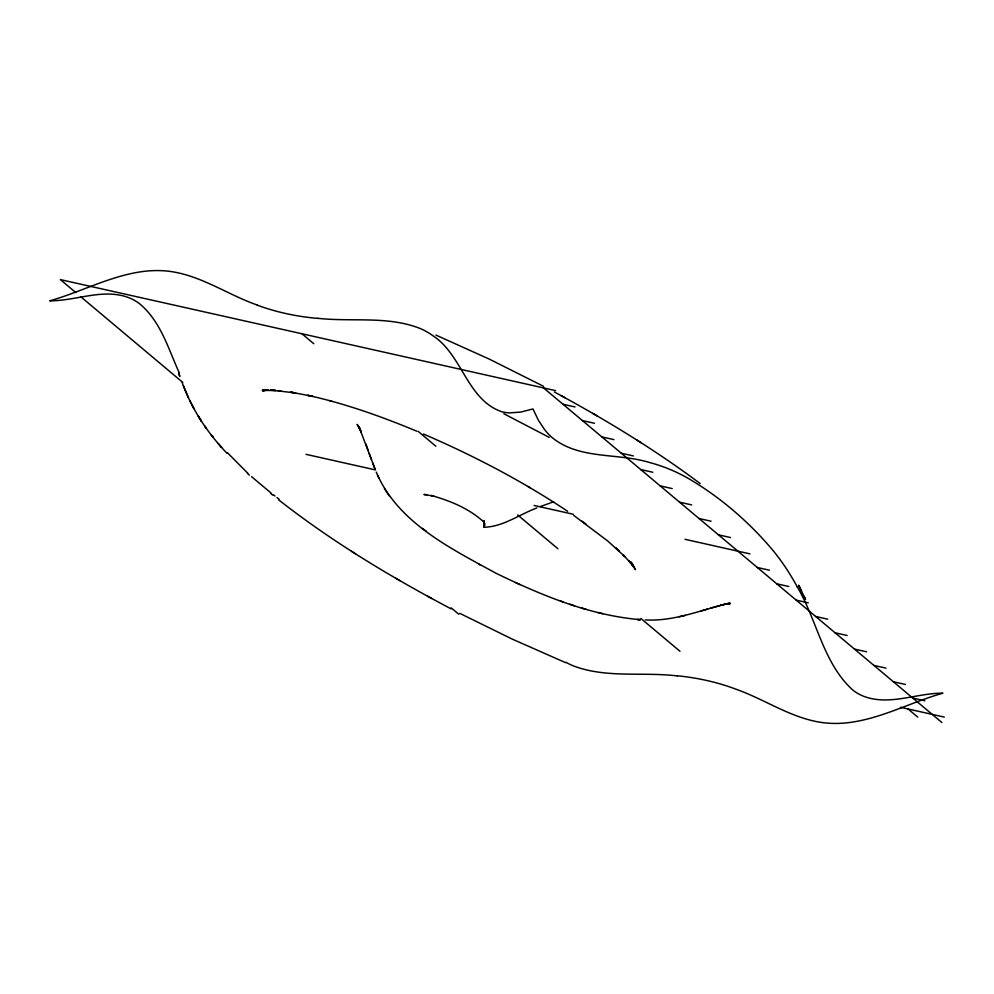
<?xml version="1.0" encoding="UTF-8"?>
<svg xmlns="http://www.w3.org/2000/svg" width="994" height="994" viewBox="0 0 994 994"><rect width="100%" height="100%" fill="white"/><g stroke="black" fill="none" stroke-linecap="round" stroke-linejoin="round"><path stroke-width="1.49" d="M536.859 507.971C519.303 514.432 503.014 526.957 483.767 527.242L484.587 523.329M484.6 525.441L484.078 520.98L484.6 525.441L483.767 527.242M540.239 506.592L553.646 501.771M645.354 619.921C673.522 621.561 699.938 610.391 726.776 603.855L723.769 604.489L730.13 603.582L727.322 603.669M265.547 390.22L262.491 390.493L268.045 390.157L262.453 390.418L275.636 390.493L272.952 390.307L295.653 392.978L290.621 392.17L293.168 392.593M701.155 610.962L707.579 609.036M710.834 608.055L723.595 604.526L720.513 605.309M685.363 615.361L679.188 616.777M426.674 494.652L423.904 494.49L433.769 496.105L431.309 495.497C450.083 500.74 469.019 508.468 483.531 521.763M640.099 619.66C589.243 615.249 541.258 595.207 495.77 573.14C450.332 548.154 397.588 522.608 376.254 472.1M317.794 318.304C351.826 322.118 387.635 315.595 420.189 328.505A145.074 98.095 -50 0 1 432.75 335.599C462.496 354.858 466.882 399.787 501.958 411.814A65.79 44.481 -50 0 0 509.487 412.883L520.632 412.1L532.97 408.932L538.363 420.201L544.65 429.681A92.367 64.225 -77.4 0 0 551.856 437.348C579.328 460.011 617.585 452.605 649.753 462.558A329.561 229.154 -77.4 0 1 686.519 477.393C719.681 496.515 749.24 521.962 773.73 551.347A313.433 217.934 -77.4 0 1 797.3 586.945M677.361 675.932C642.497 671.658 605.793 678.666 572.395 665.495A145.074 98.095 -50 0 1 565.946 662.29M293.093 392.58L310.252 395.873M310.178 395.861L312.601 396.407L307.767 395.326C345.191 403.564 381.435 416.474 416.759 431.197M555.621 390.63L60.373 279.612L75.817 292.584M562.977 404.247L575.054 406.956M582.409 420.574L594.487 423.282M601.842 436.9L613.919 439.609M621.275 453.214L633.352 455.923M640.708 469.541L652.785 472.249M660.14 485.867L672.217 488.576M679.573 502.194L691.662 504.902M699.006 518.508L711.095 521.216M718.451 534.834L730.528 537.543M306.04 454.345L375.496 469.926M534.039 505.461L573.302 514.258M685.028 539.307L749.961 553.869M757.316 567.487L769.393 570.196M776.749 583.801L788.826 586.51M796.182 600.127L808.259 602.836M815.614 616.454L827.691 619.163M835.047 632.78L847.124 635.489M854.48 649.094L866.569 651.803M873.912 665.421L886.002 668.13M893.357 681.747L905.435 684.456M912.79 698.074L924.867 700.782M900.415 707.268L944.3 717.096M597.978 612.565L602.824 613.745M329.399 400.582L331.76 401.228M581.403 607.93L586.149 609.347M569.761 604.215L574.445 605.756M560.529 601.022L562.84 601.792M257.26 305.046C226.085 294.162 198.017 273.226 164.258 270.815A153.536 103.811 -50 0 0 145.236 271.225C111.738 275.015 81.794 291.814 49.7 300.822C76.724 301.02 104.681 287.142 130.997 298.573A86.938 60.448 -77.4 0 1 139.483 303.679C160.68 321.112 168.334 348.869 179.293 372.936M423.481 434.03C473.591 455.6 522.198 480.997 567.624 511.289M515.488 582.621L519.937 584.634M565.661 662.687L512.245 639.105L459.775 613.348M435.931 335.09L489.16 359.045L543.569 386.318M503.834 413.728L549.222 437.385M700.223 483.581C654.189 449.164 604.936 419.244 554.379 391.996M278.482 499.709C332.182 541.792 390.878 577.054 451.114 608.862M565.126 397.811L560.84 395.475M427.47 596.189L431.744 598.525M597.059 415.852L592.834 413.405M395.525 578.148L399.75 580.595M480.611 565.251L478.524 564.045M641.068 442.715L636.93 440.081M351.528 551.285L355.653 553.919M527.976 486.451L530.075 487.768M630.358 562.592L628.68 560.591L632.122 564.58L623.126 554.838L624.903 556.64L607.794 541.047L573.762 515.426M581.937 521.154L585.938 524.037M422.425 528.386L426.389 531.368M276.953 497.547L278.966 499.038M272.952 494.503L274.953 496.031M270.964 492.949L251.532 476.635M270.604 493.384L272.555 494.987M543.544 387.921L941.939 722.551M908.056 708.983L917.785 717.134M301.952 333.773L313.806 343.725M418.089 431.309L435.857 446.244M517.625 514.917L557.92 548.763M640.869 618.43L679.971 651.281M80.576 296.585L182.797 382.442M451.214 607.881L458.768 614.23M617.398 549.421L615.497 547.706L619.299 551.136L617.46 549.458M247.469 473.43L249.357 475.157M247.742 473.181L227.551 452.854M227.067 453.376C207.597 433.073 191.743 409.18 182.175 382.64M219.96 445.523L221.687 447.437L218.158 443.448M630.395 562.654L635.489 569.624L631.339 561.995M360.424 429.197L357.094 424.376L360.275 429.209L358.722 426.935M633.861 567.065L632.234 564.816L633.899 567.139M389.089 495.757L384.442 488.65M360.089 429.271L358.561 426.662L361.244 432.005L358.561 426.662M633.998 567.263L632.582 564.716L634.035 567.338M801.487 590.796L798.679 585.391L805.488 599.332M797.275 586.969C817.267 620.554 823.094 663.383 853.101 690.321A86.938 60.448 -77.4 0 0 861.587 695.427C887.903 706.858 915.859 692.98 942.884 693.178C910.79 702.186 880.846 718.985 847.36 722.775A153.536 103.811 -50 0 1 828.325 723.185C795.399 720.874 767.853 700.782 737.598 689.799A421.444 284.967 -50 0 0 677.423 675.796M798.642 585.304L800.058 587.976M192.525 406.024L193.942 408.696L189.742 400.42M359.903 429.184L375.061 469.143M377.521 475.07L378.801 477.878M804.146 596.363L805.451 599.258M188.45 397.637L183.381 385.734M375.024 469.044L372.663 462.893M178.684 373.247L179.839 376.428L178.709 373.322M365.904 443.958L368.165 450.307M369.271 453.463L371.532 459.812M317.757 318.391A420.922 284.607 -50 0 1 257.197 305.146M729.931 603.383L727.036 603.78L729.994 603.408M265.448 390.269L262.54 390.555L265.348 390.307M730.043 603.445L727.136 603.731L730.043 603.445M267.933 390.232L265.137 390.269L267.833 390.257M273.101 390.319L270.38 390.244L273.002 390.369M640.173 619.672L637.576 619.498L640.173 619.672M280.718 390.903L278.072 390.679L280.631 390.94M212.964 437.136L211.324 435.061L213.002 437.211M206.267 428.315L204.702 426.091L206.305 428.389M201.447 421.257L198.415 416.461L201.447 421.257"/></g></svg>
